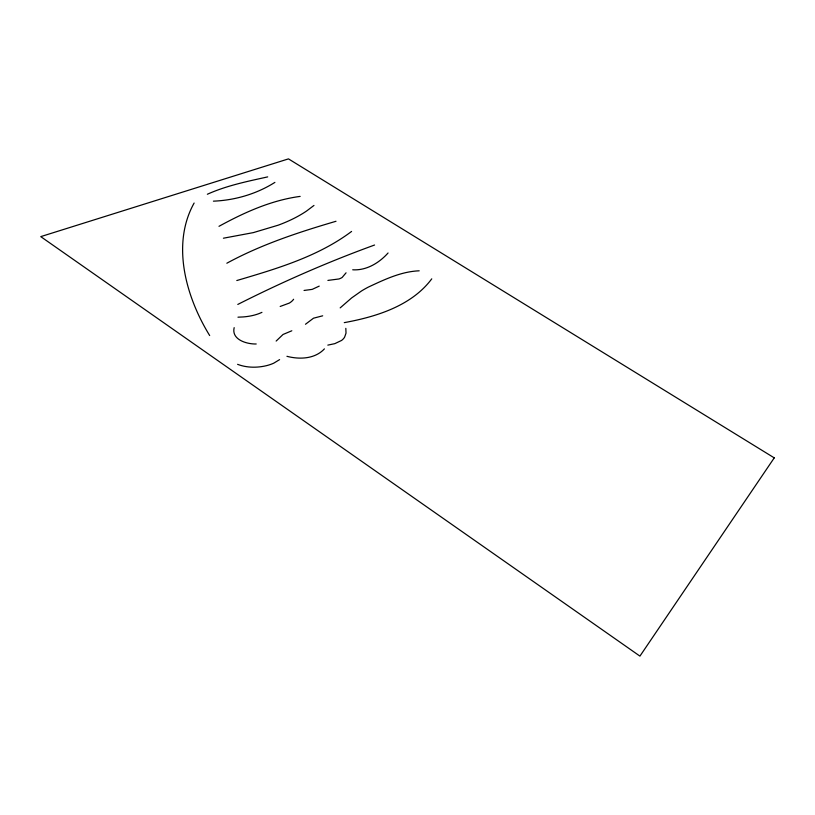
<?xml version="1.0" encoding="UTF-8"?>
<svg xmlns="http://www.w3.org/2000/svg" width="815" height="815" viewBox="0 0 815 815"><rect width="100%" height="100%" fill="white"/><g stroke="black" fill="none" stroke-linecap="round" stroke-linejoin="round"><path stroke-width="1.22" d="M234.17 327.64C231.205 339.753 246.976 344.256 256.216 343.981M346.059 272.821L342.157 277.457A29.574 14.354 18.4 0 1 338.908 278.974L327.895 280.411M194.123 203.037C170.946 244.582 186.217 297.444 209.679 335.546M431.756 278.842C411.585 305.91 376.173 316.811 344.266 322.638M276.153 341.067L283.029 334.476L291.821 330.778M388.062 252.986C379.179 262.939 366.465 270.662 352.712 269.796M305.482 324.258L313.51 318.196L322.689 315.812M324.411 348.881C314.936 359.028 299.574 359.639 286.941 356.308M340.181 307.876L351.642 297.923L361.473 290.996A253.251 132.723 26.7 0 1 368.329 287.104C384.425 279.586 401.143 271.527 419.195 270.814M313.969 205.441L306.674 210.953A292.982 117.574 13.1 0 1 278.17 225.195L253.312 232.621L223.412 238.214M351.591 231.44C317.901 256.705 276.611 268.736 236.798 280.543M279.606 359.619L273.779 363.154A53.922 29.574 15.9 0 1 266.342 365.701C256.898 367.932 246.721 367.82 237.603 364.336M319.225 286.116L312.186 289.376L304.046 290.456M274.899 182.387C256.542 193.97 235.056 200.286 213.418 201.162M218.991 226.315C244.317 212.44 271.283 200.256 300.154 196.395M226.835 263.225C261.197 244.51 298.596 232.255 336.004 221.273M237.786 304.433C282.173 281.99 327.813 262.002 374.574 245.02M207.356 194.255C226.509 185.606 247.291 181.419 267.697 176.886M261.941 312.359L259.486 313.418A59.414 30.542 15.5 0 1 243.216 316.933L237.97 317.188M280.187 306.46L289.315 303.088A38.122 19.448 16.7 0 0 293.614 299.258M327.824 345.122L334.833 343.645L341.536 340.456A34.332 18.154 18.4 0 0 344.602 337.176L346.018 333.131L345.825 328.353M774.25 457.867L639.928 656.116L40.75 236.625L288.479 158.884L774.25 457.867"/></g></svg>
